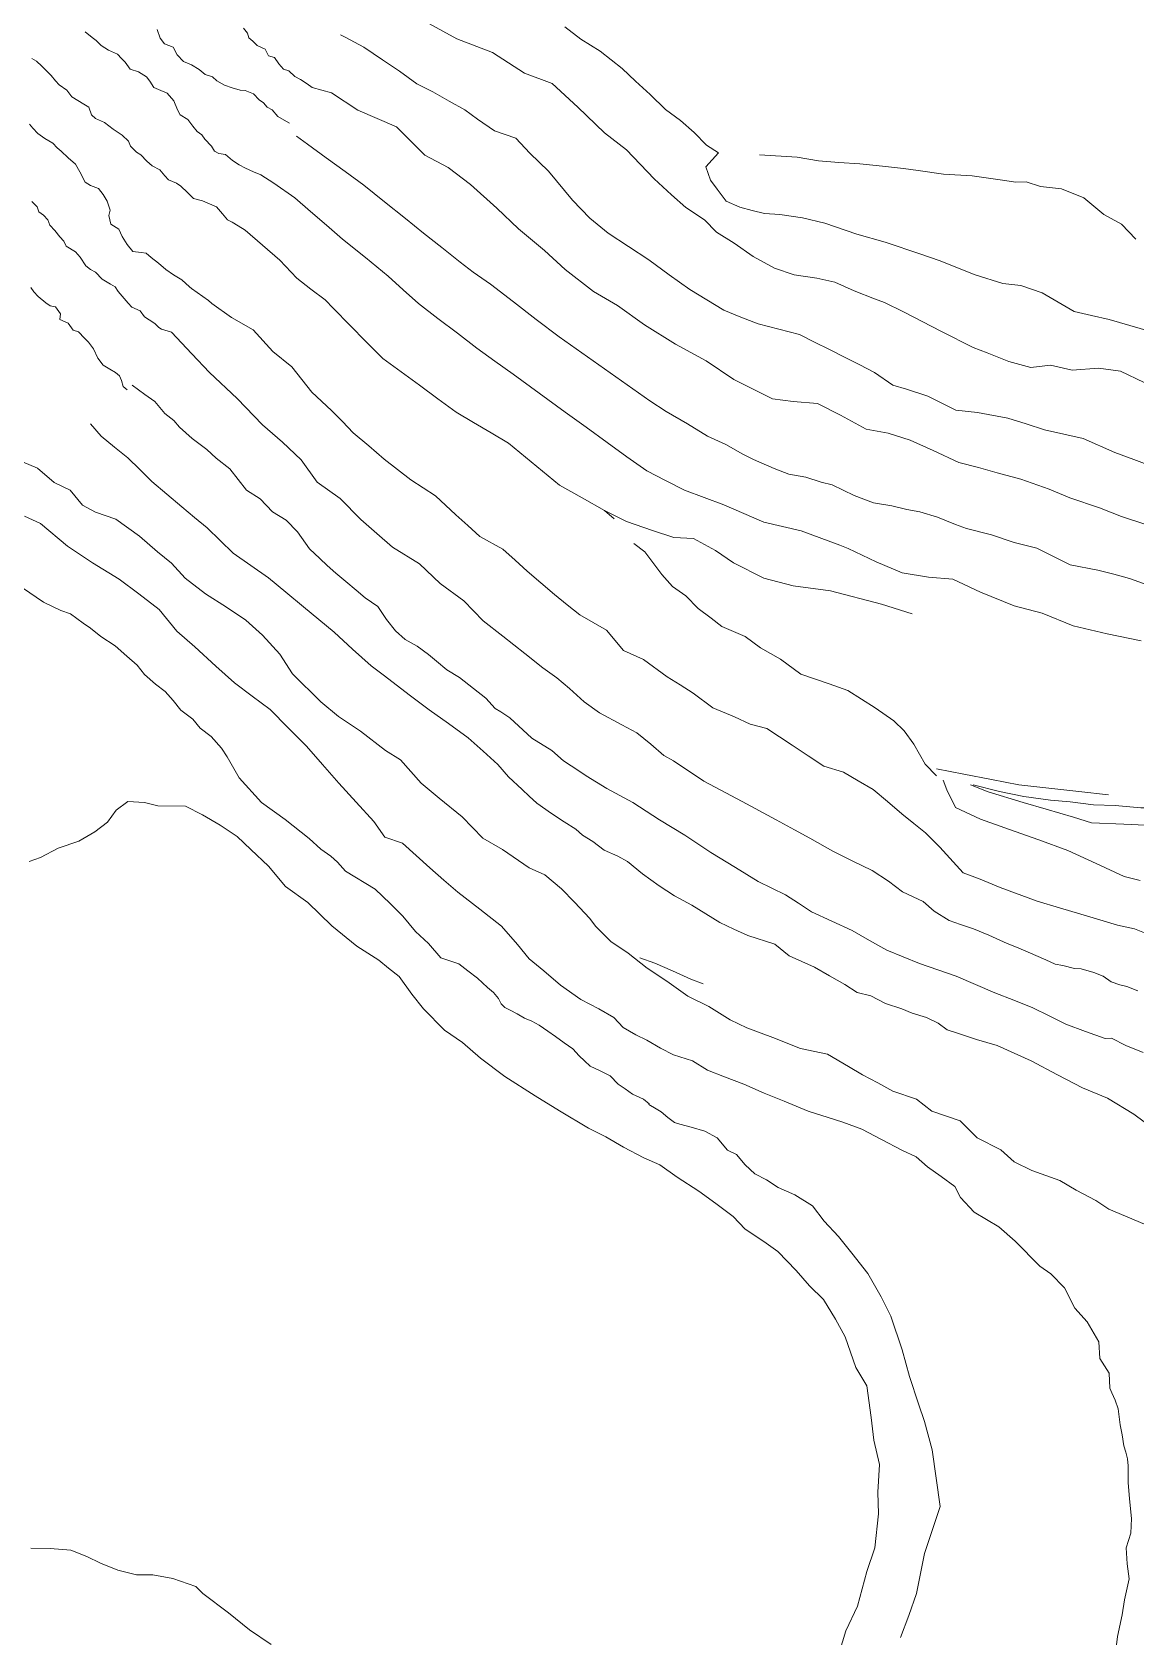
# Model space of a CAD drawing. Extents: x 683321 to 688873, y 7661944 to 7668387.
# Drawn here: x 687029.7 to 687248.8, y 7666798.2 to 7667117 of the extents above; entities that cross this region are included whole.
import ezdxf

# ---------------------------------------------------------------- set-up
doc = ezdxf.new("R2010")
doc.units = 0
doc.header["$MEASUREMENT"] = 0
doc.layers.add('01 CRESTA_Line', color=3, linetype='Continuous', lineweight=20)

msp = doc.modelspace()

# ---------------------------------------------------------------- linework, layer by layer
at = {"layer": '01 CRESTA_Line'}
for points in [[(687249.84, 7666996.02, 4080.47), (687243.1, 7666997.42, 4080.43), (687236.35, 7666999, 4080.32), (687230.21, 7667001.51, 4080.29), (687224.62, 7667002.98, 4080.39), (687217.93, 7667005.7, 4080.41), (687212.45, 7667008.28, 4080.37), (687207.61, 7667008.69, 4080.32), (687202.4, 7667009.58, 4080.19), (687197.24, 7667011.76, 4080.12), (687191.7, 7667014.41, 4080.18), (687190.05, 7667015.03, 4080.18), (687182.32, 7667017.88, 4080.6), (687174.94, 7667019.59, 4079.93), (687167, 7667023.08, 4080.47), (687163.08, 7667024.52, 4080.66), (687159.17, 7667025.96, 4080.83), (687155.43, 7667027.87, 4080.86), (687151.69, 7667029.78, 4080.79), (687147.76, 7667032.62, 4080.56), (687143.84, 7667035.47, 4080.59), (687139.67, 7667038.46, 4080.71), (687135.49, 7667041.45, 4080.84), (687132.04, 7667043.98, 4080.9), (687128.59, 7667046.51, 4080.93), (687125.15, 7667049.04, 4080.93), (687121.55, 7667051.6, 4080.89), (687117.96, 7667054.16, 4080.87), (687114.1, 7667057.13, 4080.91), (687110.23, 7667060.09, 4080.81), (687106.37, 7667063.06, 4080.58), (687103.36, 7667065.78, 4080.48), (687100.35, 7667068.5, 4080.39), (687095.83, 7667072.18, 4080.32), (687091.31, 7667075.85, 4080.35), (687088.14, 7667078.59, 4080.36), (687084.97, 7667081.32, 4080.34), (687081.8, 7667084.06, 4080.38), (687077.67, 7667086.92, 4080.41), (687075.06, 7667088.58, 4080), (687073.61, 7667089.18, 4080), (687072.03, 7667089.96, 4080), (687070.77, 7667090.58, 4080), (687069.48, 7667091.46, 4080), (687068.04, 7667092.66, 4080), (687066.74, 7667092.84, 4080), (687065.86, 7667093.31, 4080), (687065.3, 7667094.3, 4080), (687063.99, 7667095.66, 4080), (687063.37, 7667096.57, 4080), (687062.45, 7667097.24, 4080), (687061.56, 7667098.25, 4080), (687060.56, 7667099.62, 4080), (687059.05, 7667100.54, 4080), (687058.55, 7667101.53, 4080), (687057.79, 7667103.32, 4080), (687056.48, 7667104.82, 4080), (687054.75, 7667105.53, 4080), (687053.81, 7667105.97, 4080), (687053.05, 7667107.2, 4080), (687052.41, 7667108.1, 4080), (687050.82, 7667109.06, 4080), (687049.15, 7667109.57, 4080), (687048.17, 7667110.97, 4080), (687047.43, 7667111.72, 4080), (687046.61, 7667112.58, 4080), (687044.86, 7667113.38, 4080), (687043.38, 7667114.33, 4080), (687042.42, 7667115.26, 4080), (687041.61, 7667115.9, 4080), (687040.19, 7667117.02, 4080)], [(687054.5, 7667117.45, 4090), (687055.08, 7667115.75, 4090), (687055.96, 7667114.66, 4090), (687057.69, 7667113.96, 4090), (687058.49, 7667112.43, 4090), (687059.71, 7667111.12, 4090), (687061.32, 7667110.43, 4090), (687062.81, 7667109.51, 4090), (687064.02, 7667108.57, 4090), (687065.48, 7667108.08, 4090), (687066.35, 7667107.3, 4090), (687067.87, 7667106.45, 4090), (687069.36, 7667105.86, 4090), (687070.96, 7667105.44, 4090), (687071.97, 7667105.37, 4090), (687073.61, 7667104.72, 4090), (687074.74, 7667103.49, 4090), (687075.6, 7667102.9, 4090), (687076.32, 7667102.03, 4090), (687077.3, 7667101.55, 4090), (687078.45, 7667100.18, 4090), (687080.15, 7667099.19, 4090), (687080.74, 7667098.88, 4090)], [(687071.64, 7667117.75, 4100), (687072.41, 7667116.76, 4100), (687072.73, 7667115.79, 4100), (687073.5, 7667115.15, 4100), (687074.38, 7667114.33, 4100), (687075.95, 7667113.6, 4100), (687076.58, 7667112.26, 4100), (687077.82, 7667111.92, 4100), (687078.68, 7667110.64, 4100), (687079.61, 7667109.6, 4100), (687080.61, 7667109.28, 4100), (687081.8, 7667108.13, 4100), (687082.95, 7667107.52, 4100), (687084.31, 7667106.69, 4100), (687085.24, 7667105.94, 4100), (687089.13, 7667104.91, 4100.69), (687094.37, 7667101.46, 4100.75), (687102.04, 7667098.14, 4100.52), (687107.63, 7667092.52, 4100.7), (687112.27, 7667090.05, 4100.49), (687116.72, 7667086.67, 4100.42), (687121.9, 7667081.97, 4100.33), (687126.23, 7667077.88, 4100.31), (687131.37, 7667073.56, 4100.35), (687135.47, 7667069.83, 4100.31), (687141.12, 7667065.41, 4100.25), (687145.86, 7667062.64, 4100.25), (687151.25, 7667058.78, 4100.17), (687157.37, 7667054.99, 4100.09), (687163.49, 7667051.64, 4100.05), (687168.95, 7667047.93, 4100.03), (687172.69, 7667046.09, 4099.99), (687176.67, 7667044.14, 4099.95), (687180.76, 7667043.57, 4099.96), (687185.6, 7667043.19, 4099.97), (687190.15, 7667040.89, 4100.21), (687195.22, 7667038.08, 4100.5), (687199.59, 7667037.27, 4100.49), (687203.98, 7667035.88, 4100.47), (687208.58, 7667033.86, 4100.44), (687213.66, 7667031.49, 4100.41), (687217.52, 7667030.45, 4100.47), (687221.25, 7667029.43, 4100.53), (687225.96, 7667028.15, 4100.6), (687231.57, 7667026.2, 4100.55), (687235.65, 7667024.47, 4100.52), (687241.55, 7667022.48, 4100.56), (687245.95, 7667020.71, 4100.6), (687250.96, 7667019.1, 4100.51)], [(687090.92, 7667116.42, 4110.06), (687091.81, 7667115.96, 4110.05), (687095.5, 7667113.99, 4110.04), (687099.26, 7667111.43, 4109.94), (687102.64, 7667109.19, 4109.94), (687106.03, 7667106.7, 4109.92), (687109.21, 7667105.09, 4109.92), (687112.49, 7667103.21, 4109.94), (687115.55, 7667101.55, 4109.96), (687118.11, 7667099.67, 4109.99), (687121.48, 7667097.35, 4110.02), (687125.72, 7667095.88, 4110.04), (687128.46, 7667092.93, 4110.07), (687132.2, 7667089.34, 4110.14), (687136.98, 7667083.56, 4110.2), (687140.42, 7667079.97, 4110.2), (687144, 7667076.99, 4110.21), (687148.05, 7667074.35, 4110.23), (687152.1, 7667071.72, 4110.27), (687156.16, 7667068.76, 4110.34), (687160.23, 7667065.8, 4110.38), (687163.61, 7667063.77, 4110.41), (687166.99, 7667061.75, 4110.44), (687170.4, 7667060.36, 4110.41), (687173.8, 7667058.98, 4110.39), (687177.92, 7667057.95, 4110.37), (687182.04, 7667056.92, 4110.34), (687185.02, 7667055.4, 4110.35), (687188, 7667053.88, 4110.38), (687190.98, 7667052.37, 4110.36), (687193.96, 7667050.85, 4110.37), (687196.93, 7667049.33, 4110.37), (687200.55, 7667046.84, 4110.34), (687203.28, 7667046.03, 4110.26), (687207.48, 7667044.65, 4110.18), (687213.06, 7667041.83, 4110.12), (687217.35, 7667041.41, 4110.05), (687223.38, 7667040.27, 4110.41), (687227.03, 7667039.12, 4110.43), (687230.68, 7667037.98, 4110.39), (687234.52, 7667037.1, 4110.41), (687238.36, 7667036.22, 4110.36), (687244.61, 7667033.46, 4110.25), (687248.36, 7667032.06, 4110.34), (687252.11, 7667030.65, 4110.29)], [(687108.44, 7667118.65, 4120.18), (687113.97, 7667115.62, 4120.26), (687121.07, 7667112.92, 4120.35), (687127.45, 7667108.83, 4120.43), (687132.91, 7667106.78, 4120.44), (687138.03, 7667102.08, 4120.48), (687143.3, 7667096.95, 4120.48), (687147.68, 7667093.55, 4120.44), (687153.16, 7667087.81, 4120.39), (687156.62, 7667084.66, 4120.38), (687159.48, 7667082.09, 4120.43), (687163.14, 7667079.69, 4120.83), (687165.57, 7667077.24, 4120.49), (687169.06, 7667075.01, 4120.52), (687172.79, 7667072.36, 4120.45), (687177.08, 7667070.07, 4120.4), (687180.94, 7667068.72, 4120.27), (687185.43, 7667068.07, 4120.21), (687189, 7667067.27, 4120.25), (687192.9, 7667065.57, 4120.25), (687196.92, 7667063.95, 4120.3), (687198.88, 7667063.26, 4120.32), (687202.66, 7667061.38, 4120.38), (687210.23, 7667057.47, 4120.5), (687216.51, 7667054.32, 4120.71), (687219.29, 7667053.28, 4120.83), (687223.57, 7667051.51, 4120.95), (687227.93, 7667050.35, 4120.8), (687231.84, 7667050.83, 4120.52), (687236.12, 7667049.79, 4120.53), (687241.34, 7667050.22, 4120.72), (687245.77, 7667049.62, 4120.87), (687250.46, 7667047.35, 4120.46)], [(687206.07, 7667072.83, 4130.53), (687199.03, 7667075.22, 4130.46), (687193.4, 7667076.8, 4130.45), (687187.02, 7667079.02, 4130.42), (687182.58, 7667080.07, 4130.42), (687178.14, 7667080.75, 4130.42), (687175.04, 7667080.95, 4130.35), (687172.59, 7667081.51, 4130.34), (687170.16, 7667082.18, 4130.38), (687167.46, 7667083.35, 4130.33), (687165.67, 7667085.77, 4130.18), (687164.32, 7667087.52, 4130.2), (687163.42, 7667090.2, 4130.32), (687165.95, 7667092.95, 4136.21), (687163.53, 7667094.53, 4134.15), (687161.12, 7667097, 4133.44), (687158.4, 7667099.39, 4133.31), (687155.4, 7667101.58, 4132.81), (687152.38, 7667104.58, 4132.19), (687149.46, 7667107.19, 4132.03), (687146.79, 7667109.75, 4131.83), (687144.6, 7667111.44, 4131.69), (687142.42, 7667113.14, 4131.55), (687138.63, 7667115.58, 4131.34), (687135.43, 7667118.01, 4131.11)], [(687145.23, 7667020.25, 4070.17), (687143.33, 7667021.96, 4070.17), (687138.87, 7667024.48, 4070.14), (687134.4, 7667026.99, 4070.17), (687131.01, 7667029.76, 4070.19), (687127.63, 7667032.53, 4070.23), (687124.24, 7667035.3, 4070.21), (687120.78, 7667037.36, 4070.14), (687117.32, 7667039.41, 4070.1), (687113.86, 7667041.47, 4070.09), (687110.21, 7667044.14, 4070.04), (687106.56, 7667046.81, 4070.07), (687102.91, 7667049.47, 4070.08), (687099.27, 7667052.14, 4070.09), (687096.02, 7667055.45, 4070.13), (687092.77, 7667058.77, 4070.09), (687089.52, 7667062.08, 4070.12), (687087.87, 7667063.76, 4070.16), (687085.03, 7667065.92, 4070.23), (687082.2, 7667068.09, 4070.27), (687078.87, 7667071.64, 4070.34), (687075.43, 7667074.61, 4070.42), (687071.98, 7667077.59, 4070.58), (687070.6, 7667078.47, 4070.64), (687069.37, 7667079.21, 4070), (687068.48, 7667079.68, 4070), (687067.47, 7667080.83, 4070), (687066.25, 7667082.28, 4070), (687064.46, 7667083.04, 4070), (687063.51, 7667083.44, 4070), (687061.72, 7667083.94, 4070), (687060.53, 7667085.09, 4070), (687059.21, 7667086.34, 4070), (687058.33, 7667086.92, 4070), (687056.74, 7667087.62, 4070), (687056.03, 7667088.4, 4070), (687055.03, 7667089.6, 4070), (687053.54, 7667090.37, 4070), (687052.46, 7667091.35, 4070), (687051.23, 7667092.57, 4070), (687050.38, 7667093.11, 4070), (687049.22, 7667094.29, 4070), (687048.82, 7667095.3, 4070), (687047.56, 7667096.48, 4070), (687045.76, 7667097.66, 4070), (687044.02, 7667098.98, 4070), (687042.29, 7667099.81, 4070), (687041.49, 7667100.54, 4070), (687040.95, 7667102.04, 4070), (687039.92, 7667102.62, 4070), (687037.53, 7667104.11, 4070), (687036.55, 7667105.41, 4070), (687035.04, 7667106.49, 4070), (687034.34, 7667107.26, 4070), (687033.43, 7667108.32, 4070), (687032.46, 7667109.33, 4070), (687031.6, 7667110.21, 4070), (687030.52, 7667111.21, 4070), (687029.65, 7667111.71, 4070)], [(687252.48, 7666937.22, 4059.89), (687248.53, 7666938.84, 4059.91), (687245.14, 7666939.59, 4059.92), (687239.68, 7666941.21, 4059.95), (687233.65, 7666942.98, 4060), (687229.22, 7666944.36, 4060.04), (687221.83, 7666947.05, 4060.08), (687217.87, 7666948.71, 4060.06), (687214.53, 7666949.98, 4060.07), (687209.86, 7666955.03, 4062.55), (687207.06, 7666957.88, 4061.49), (687204.7, 7666959.78, 4061.22), (687202.34, 7666961.67, 4060.95), (687199.49, 7666964.1, 4060.62), (687196.64, 7666966.52, 4060.46), (687193.68, 7666968.25, 4060.28), (687190.72, 7666969.98, 4060.15), (687186.86, 7666971.15, 4060.05), (687183.72, 7666973.22, 4060.05), (687180.58, 7666975.29, 4060.09), (687178.05, 7666976.95, 4060.16), (687175.51, 7666978.62, 4060.21), (687172.22, 7666979.5, 4060.28), (687169.13, 7666980.96, 4060.35), (687164.82, 7666982.75, 4060.2), (687160.89, 7666985.65, 4060.45), (687158.33, 7666987.28, 4060.41), (687155.77, 7666988.91, 4060.38), (687151.04, 7666992.36, 4060.3), (687147.06, 7666994.11, 4060.4), (687143.7, 7666998.16, 4060.41), (687141.06, 7666999.67, 4060.41), (687138.43, 7667001.18, 4060.32), (687135.92, 7667003.21, 4060.2), (687133.41, 7667005.25, 4060.09), (687130.69, 7667007.57, 4060.05), (687127.97, 7667009.88, 4060.07), (687125.55, 7667012.08, 4060.1), (687123.12, 7667014.28, 4060.12), (687118.57, 7667016.8, 4060.18), (687116.17, 7667018.92, 4060.19), (687113.77, 7667021.04, 4060.2), (687109.73, 7667024.87, 4060.07), (687104.88, 7667028.03, 4059.98), (687102.22, 7667030.09, 4059.99), (687099.56, 7667032.15, 4060.05), (687096.5, 7667034.75, 4060.15), (687093.44, 7667037.36, 4060.23), (687091.28, 7667039.58, 4060.28), (687089.13, 7667041.79, 4060.29), (687085.19, 7667045.43, 4060.34), (687083.2, 7667047.96, 4060.33), (687081.22, 7667050.5, 4060.33), (687077.45, 7667053.49, 4060.3), (687073.55, 7667057.84, 4060.25), (687069.27, 7667060.27, 4060.18), (687065.37, 7667063.05, 4060.08), (687064.69, 7667063.65, 4060.07), (687061.29, 7667066.01, 4060), (687060.89, 7667066.34, 4060), (687059.43, 7667067.77, 4060), (687057.74, 7667068.75, 4060), (687056.2, 7667069.83, 4060), (687054.74, 7667071.07, 4060), (687053.29, 7667072.17, 4060), (687052.33, 7667073.03, 4060), (687051.3, 7667073.2, 4060), (687049.69, 7667073.4, 4060), (687048.54, 7667074.77, 4060), (687047.54, 7667076.36, 4060), (687046.86, 7667077.79, 4060), (687045.29, 7667078.79, 4060), (687044.92, 7667080.5, 4060), (687045.19, 7667081.6, 4060), (687044.56, 7667083.36, 4060), (687043.81, 7667084.71, 4060), (687042.85, 7667085.9, 4060), (687041.29, 7667086.5, 4060), (687040.18, 7667087.15, 4060), (687039.15, 7667089.22, 4060), (687038.28, 7667090.76, 4060), (687036.81, 7667092, 4060), (687035.43, 7667093.31, 4060), (687034.62, 7667093.95, 4060), (687033.79, 7667094.9, 4060), (687032.17, 7667095.83, 4060), (687030.81, 7667096.81, 4060), (687029.81, 7667097.89, 4060), (687029.14, 7667098.68, 4060)], [(687082.18, 7667096.28, 4090.41), (687084.32, 7667094.73, 4090.35), (687088.06, 7667092.01, 4090.44), (687091.79, 7667089.29, 4090.42), (687095.53, 7667086.57, 4090.43), (687099.65, 7667083.26, 4090.09), (687103.77, 7667079.94, 4090.4), (687107.39, 7667077.05, 4090.39), (687111.02, 7667074.16, 4090.36), (687114.65, 7667071.27, 4090.29), (687117.25, 7667069.29, 4090.27), (687120.69, 7667066.86, 4090.22), (687125.23, 7667063.38, 4090.24), (687129.77, 7667059.89, 4090.33), (687134.31, 7667056.41, 4090.31), (687138.82, 7667053.23, 4090.37), (687143.32, 7667050.06, 4090.4), (687147.83, 7667046.88, 4090.43), (687152.33, 7667043.71, 4090.47), (687155.56, 7667041.59, 4090.46), (687159.81, 7667039.17, 4090.44), (687163.72, 7667036.73, 4090.48), (687167.4, 7667035.05, 4090.52), (687170.74, 7667033.09, 4090.49), (687172.87, 7667032.07, 4090.5), (687176.96, 7667030.29, 4090.51), (687179.89, 7667029.17, 4090.53), (687183.25, 7667028.56, 4090.56), (687186.32, 7667027.53, 4090.52), (687188.48, 7667027.05, 4090.46), (687192.87, 7667024.93, 4089.81), (687196.71, 7667023.48, 4089.32), (687200.33, 7667022.87, 4089.61), (687203.32, 7667022.16, 4089.56), (687205.92, 7667021.68, 4089.76), (687209.41, 7667020.64, 4090.26), (687212.98, 7667019.17, 4090.15), (687215.14, 7667018.36, 4089.72), (687220.15, 7667017.11, 4090.48), (687224.62, 7667015.58, 4090.68), (687229.13, 7667014.42, 4090.77), (687232.44, 7667012.8, 4090.77), (687235.76, 7667011.17, 4090.76), (687241.23, 7667010.1, 4090.76), (687244.39, 7667009.27, 4090.71), (687247.54, 7667008.44, 4090.74), (687251.26, 7667007.12, 4090.75)], [(687174.07, 7667092.57, 4137.4), (687181.53, 7667092.11, 4138.2), (687185.8, 7667091.39, 4138.34), (687189.81, 7667091.08, 4138.44), (687193.98, 7667090.77, 4138.56), (687198.5, 7667090.3, 4138.99), (687202.63, 7667089.89, 4139.37), (687205.57, 7667089.45, 4139.69), (687210.61, 7667088.76, 4140.21), (687216.27, 7667088.42, 4140.75), (687221.88, 7667087.61, 4141.3), (687224.98, 7667087.18, 4141.61), (687226.99, 7667087.22, 4141.8), (687229.84, 7667086.31, 4142.09), (687234.05, 7667085.81, 4142.51), (687238.48, 7667084.05, 4142.97), (687242.41, 7667080.71, 4143.47), (687245.92, 7667078.84, 4143.34), (687248.79, 7667075.86, 4141.47)], [(687249.16, 7666926.51, 4050.18), (687247, 7666927.35, 4050.19), (687245.62, 7666927.68, 4050.2), (687243.91, 7666928.33, 4050.2), (687242.33, 7666929.43, 4050.2), (687240.43, 7666930.14, 4050.21), (687237.96, 7666930.89, 4050.21), (687236.61, 7666930.97, 4050.26), (687234.3, 7666931.54, 4050.3), (687232.75, 7666931.85, 4050.29), (687230.91, 7666932.7, 4050.3), (687227.44, 7666934.2, 4050.26), (687225.08, 7666935.21, 4050.22), (687223.21, 7666935.92, 4050.19), (687219.63, 7666937.6, 4050.17), (687216.53, 7666938.86, 4050.19), (687213.95, 7666939.7, 4050.2), (687211.72, 7666940.46, 4050.22), (687208.76, 7666942.36, 4050.37), (687206.57, 7666944.25, 4050.37), (687202.49, 7666946.21, 4050.39), (687199.67, 7666948.32, 4050.4), (687196.42, 7666950.42, 4050.41), (687192.48, 7666952.32, 4050.42), (687188.61, 7666954.28, 4050.16), (687184.05, 7666956.82, 4050.13), (687181.05, 7666958.53, 4050.17), (687177.41, 7666960.52, 4050.23), (687170.62, 7666964.12, 4050.33), (687163, 7666968.15, 4050.46), (687157, 7666972.23, 4050.39), (687155.06, 7666973.26, 4050.38), (687152.48, 7666975.53, 4050.35), (687149.69, 7666977.76, 4050.34), (687146.76, 7666979.37, 4050.35), (687142.32, 7666981.71, 4050.35), (687139.25, 7666983.94, 4050.36), (687136.33, 7666986.6, 4050.36), (687133.86, 7666988.68, 4050.35), (687131.08, 7666990.66, 4050.32), (687127.48, 7666993.5, 4050.29), (687123.11, 7666996.98, 4050.27), (687119.24, 7667000.04, 4050.29), (687115.4, 7667004.02, 4050.35), (687110.65, 7667007.42, 4050.36), (687106.61, 7667011.31, 4050.28), (687101.24, 7667014.63, 4049.8), (687098.08, 7667017.38, 4049.46), (687094.92, 7667020.13, 4049.61), (687090.86, 7667024.31, 4050.35), (687086.24, 7667027.53, 4049.44), (687083.09, 7667031.99, 4050.4), (687079.41, 7667035.53, 4050.37), (687075.4, 7667038.94, 4050.34), (687070.37, 7667044.21, 4050.08), (687064.88, 7667049.35, 4050.01), (687061.41, 7667053.04, 4050.11), (687057.35, 7667057.37, 4050.25), (687055.39, 7667057.92, 4050), (687054.81, 7667058.3, 4050), (687054.05, 7667059.05, 4050), (687052.91, 7667059.79, 4050), (687052, 7667060.37, 4050), (687051.12, 7667061.6, 4050), (687049.48, 7667062.32, 4050), (687048.75, 7667063.14, 4050), (687047.96, 7667064.06, 4050), (687046.75, 7667065.46, 4050), (687046.17, 7667066.36, 4050), (687045.22, 7667066.9, 4050), (687043.61, 7667067.9, 4050), (687042.24, 7667069.26, 4050), (687041.26, 7667069.82, 4050), (687040.33, 7667070.56, 4050), (687039.24, 7667072.23, 4050), (687038.3, 7667073.3, 4050), (687036.45, 7667074.47, 4050), (687036, 7667075.45, 4050), (687035.19, 7667076.29, 4050), (687034.16, 7667077.56, 4050), (687033.21, 7667078.64, 4050), (687032.82, 7667079.66, 4050), (687031.93, 7667080.6, 4050), (687031.02, 7667081.23, 4050), (687030.71, 7667082.26, 4050), (687029.6, 7667083.32, 4050)], [(687206.07, 7667072.83, 4130.53), (687209.76, 7667071.58, 4130.47), (687216.91, 7667068.77, 4130.37), (687222.37, 7667067.04, 4130.2), (687225.95, 7667066.64, 4130.2), (687230.2, 7667065.19, 4130.18), (687233.35, 7667063.32, 4130.16), (687236.51, 7667061.46, 4130.03), (687239.99, 7667060.65, 4130.03), (687243.47, 7667059.84, 4131.3), (687247.57, 7667058.68, 4131.42), (687251.67, 7667057.51, 4130.51)], [(687029.39, 7667066.23, 4040), (687030.02, 7667065.38, 4040), (687030.87, 7667064.43, 4040), (687032.43, 7667063.2, 4040), (687033.28, 7667062.59, 4040), (687034.32, 7667062.41, 4040), (687035.28, 7667061.02, 4040), (687035.15, 7667059.85, 4040), (687036.82, 7667059.15, 4040), (687037.85, 7667057.77, 4040), (687038.9, 7667057.4, 4040), (687040.08, 7667056.18, 4040), (687040.9, 7667055.36, 4040), (687041.83, 7667054.03, 4040), (687042.72, 7667052.18, 4040), (687043.78, 7667050.79, 4040), (687045.09, 7667049.99, 4040), (687046.25, 7667049.36, 4040), (687047.04, 7667048.67, 4040), (687047.41, 7667047.74, 4040), (687047.72, 7667046.56, 4040), (687048.54, 7667045.91, 4040)], [(687049.53, 7667046.83, 4040.17), (687052.03, 7667044.99, 4040.11), (687054.04, 7667043.56, 4040.07), (687056, 7667041.22, 4040.01), (687057.83, 7667039.83, 4039.99), (687058.94, 7667038.46, 4039.98), (687061.42, 7667036.24, 4039.97), (687064.36, 7667034.02, 4040.02), (687066.21, 7667032.33, 4040.02), (687068.94, 7667030.23, 4040.05), (687072.26, 7667025.99, 4040.06), (687074.98, 7667024.23, 4040.07), (687077.43, 7667021.64, 4040.06), (687080.09, 7667020.01, 4040.03), (687082.37, 7667017.71, 4040.08), (687084.77, 7667014.34, 4040.18), (687086.79, 7667012.43, 4040.18), (687088.24, 7667011.04, 4040.2), (687089.99, 7667009.46, 4040.24), (687091.95, 7667007.85, 4040.27), (687094.02, 7667006.08, 4040.3), (687095.82, 7667004.56, 4040.31), (687098.28, 7667002.86, 4040.33), (687100.05, 7667000.3, 4040.32), (687101.83, 7666998.06, 4040.31), (687103.72, 7666996.31, 4040.3), (687106.13, 7666994.97, 4040.29), (687108.34, 7666993.31, 4040.26), (687109.96, 7666992.01, 4040.21), (687111.98, 7666990.27, 4040.17), (687114.53, 7666988.74, 4040.14), (687117.31, 7666986.6, 4040.13), (687119.75, 7666984.67, 4040.13), (687121.57, 7666982.59, 4040.12), (687122.72, 7666981.96, 4040.11), (687124.52, 7666980.74, 4040.1), (687128.87, 7666976.7, 4040.15), (687132.86, 7666974.27, 4040.17), (687135.19, 7666972.21, 4040.17), (687136.67, 7666971.22, 4040.17), (687138.42, 7666970.11, 4040.15), (687139.65, 7666969.22, 4040.14), (687143.78, 7666966.7, 4040.11), (687148.93, 7666963.91, 4040.07), (687151.56, 7666962.22, 4040.08), (687154.19, 7666960.52, 4040.11), (687159.23, 7666957.47, 4040.19), (687161.83, 7666955.75, 4040.22), (687164.43, 7666954.03, 4040.22), (687169.33, 7666951.02, 4040.18), (687173.8, 7666948.24, 4040.2), (687176.52, 7666946.93, 4040.19), (687179.24, 7666945.62, 4040.2), (687181.81, 7666943.91, 4040.23), (687184.39, 7666942.2, 4040.23), (687188.42, 7666940.35, 4040.24), (687192.46, 7666938.5, 4040.24), (687195.91, 7666936.54, 4040.22), (687199.37, 7666934.58, 4040.14), (687202.59, 7666933.26, 4040.11), (687205.82, 7666931.94, 4040.11), (687209.47, 7666930.68, 4040.15), (687213.12, 7666929.41, 4040.21), (687216.94, 7666927.77, 4040.26), (687220.77, 7666926.14, 4040.27), (687224.55, 7666924.64, 4040.24), (687228.33, 7666923.15, 4040.21), (687231.6, 7666921.53, 4040.17), (687234.88, 7666919.9, 4040.19), (687238.79, 7666918.47, 4040.16), (687242.7, 7666917.04, 4040.06), (687243.98, 7666917.1, 4040.05), (687246.77, 7666915.69, 4040.02), (687250.22, 7666914.27, 4040.02)], [(687041.25, 7667039.12, 4030.27), (687043.39, 7667036.68, 4030.22), (687046.03, 7667034.53, 4030.19), (687048.66, 7667032.38, 4030.22), (687051.06, 7667030.05, 4030.23), (687053.46, 7667027.71, 4030.23), (687056.41, 7667025.2, 4030.21), (687059.37, 7667022.68, 4030.14), (687061.89, 7667020.57, 4030.08), (687064.42, 7667018.47, 4030.04), (687067.02, 7667015.98, 4030.01), (687069.62, 7667013.48, 4030.01), (687073.12, 7667011.02, 4030), (687076.61, 7667008.56, 4030.04), (687080.06, 7667005.68, 4030.15), (687083.52, 7667002.8, 4030.27), (687086.57, 7667000.27, 4030.26), (687089.62, 7666997.74, 4030.19), (687093.31, 7666994.41, 4030.19), (687096.99, 7666991.08, 4030.26), (687099.65, 7666989.07, 4030.31), (687104.51, 7666985.34, 4030.13), (687108.48, 7666982.37, 4029.99), (687112.36, 7666979.59, 4030.3), (687116.24, 7666976.8, 4030.23), (687119.19, 7666974.15, 4029.83), (687122.14, 7666971.49, 4030.02), (687124.26, 7666969, 4030.04), (687126.98, 7666966.49, 4030.04), (687128.33, 7666965.19, 4030.05), (687129.9, 7666963.83, 4030.07), (687132.78, 7666961.73, 4030.09), (687135.29, 7666960.06, 4030.12), (687137.59, 7666958.65, 4030.13), (687138.96, 7666957.45, 4030.14), (687140.99, 7666956.19, 4030.16), (687143.27, 7666954.45, 4030.17), (687145.96, 7666953.26, 4030.2), (687147.85, 7666952.19, 4030.21), (687150.82, 7666949.73, 4030.24), (687154.15, 7666947.41, 4030.26), (687157.22, 7666945.41, 4030.28), (687160.66, 7666943.56, 4030.27), (687163.44, 7666941.82, 4030.26), (687166.22, 7666940.08, 4030.25), (687169.01, 7666938.79, 4030.24), (687171.79, 7666937.49, 4030.26), (687177.09, 7666935.82, 4030.28), (687179.94, 7666933.45, 4030.26), (687185, 7666931.22, 4030.27), (687187.99, 7666929.49, 4030.38), (687190.99, 7666927.75, 4030.36), (687193.48, 7666926.21, 4030.3), (687196.16, 7666925.56, 4030.27), (687199.09, 7666924.03, 4030.26), (687202.33, 7666922.97, 4030.26), (687204.36, 7666922.07, 4030.26), (687207.2, 7666921.2, 4030.3), (687209.53, 7666920.08, 4030.31), (687211.34, 7666918.78, 4030.3), (687213.16, 7666918.16, 4030.3), (687217.14, 7666916.84, 4030.34), (687221.26, 7666915.63, 4030.3), (687228.01, 7666912.59, 4030.33), (687233.24, 7666909.85, 4030.26), (687238.2, 7666907.22, 4030.2), (687243.15, 7666905.19, 4030.19), (687248.37, 7666902.04, 4030.2), (687254.26, 7666897.66, 4030.15)], [(687026.53, 7667032.12, 4020.42), (687030.75, 7667030.36, 4020.36), (687034.07, 7667027.51, 4020.23), (687037.2, 7667025.96, 4020.15), (687039.69, 7667022.98, 4020.17), (687042.24, 7667021.59, 4020.18), (687046.3, 7667020.2, 4020.21), (687051, 7667016.82, 4020.27), (687054.57, 7667013.75, 4020.29), (687057.37, 7667011.48, 4020.27), (687060.05, 7667008.5, 4020.28), (687064.11, 7667005.41, 4020.29), (687068.27, 7667002.73, 4020.27), (687072.12, 7667000.14, 4020.24), (687075.39, 7666997.2, 4020.17), (687078.86, 7666993.42, 4020.11), (687081.35, 7666989.51, 4020.08), (687087.02, 7666983.92, 4020.06), (687090.5, 7666981.01, 4020.06), (687094.86, 7666978.13, 4019.95), (687099.86, 7666974.29, 4019.92), (687102.83, 7666972.43, 4019.95), (687106.92, 7666967.79, 4019.97), (687110.49, 7666964.78, 4019.99), (687115.06, 7666961.06, 4020.04), (687119.14, 7666956.82, 4020.08), (687123.05, 7666954.57, 4020.07), (687128.36, 7666950.94, 4020.12), (687131.49, 7666949.57, 4020.15), (687134.76, 7666946.81, 4020.18), (687137.37, 7666944.12, 4020.19), (687140.36, 7666940.9, 4020.22), (687141.49, 7666939.37, 4020.24), (687144.53, 7666936.35, 4020.24), (687148.01, 7666933.97, 4019.92), (687151.79, 7666931.04, 4017.55), (687155.7, 7666928.44, 4017.58), (687159.82, 7666925.48, 4018.89), (687164.02, 7666923.38, 4020.16), (687168.23, 7666920.77, 4020.13), (687171.59, 7666919.16, 4020.11), (687176.7, 7666917.23, 4020.1), (687182.23, 7666915.09, 4020.09), (687187.58, 7666913.92, 4020.19), (687191.76, 7666911.49, 4020.23), (687194.5, 7666909.85, 4020.24), (687197.54, 7666908.23, 4020.22), (687200.57, 7666906.62, 4020.17), (687205.26, 7666904.99, 4020.07), (687208.27, 7666902.61, 4020.03), (687213.9, 7666900.68, 4020.03), (687217.3, 7666897.3, 4020.05), (687221.96, 7666894.97, 4020.08), (687224.6, 7666892.56, 4020.12), (687228.14, 7666890.84, 4020.16), (687233.69, 7666888.84, 4020.1), (687236.93, 7666886.93, 4020.09), (687240.84, 7666884.87, 4020.08), (687243.45, 7666883.12, 4020.04), (687250.5, 7666880.16, 4020.08)], [(687028.14, 7667020.82, 4010.34), (687031.35, 7667019.32, 4010.35), (687036.7, 7667014.88, 4010.45), (687041.69, 7667011.51, 4010.46), (687046.97, 7667008.31, 4010.53), (687050.87, 7667005.37, 4010.41), (687054.92, 7667002.26, 4010.37), (687058.42, 7666997.99, 4010.3), (687061.96, 7666994.83, 4010.22), (687066.17, 7666991, 4010.12), (687069.86, 7666987.69, 4010.17), (687073.39, 7666985.05, 4010.22), (687076.92, 7666982.42, 4010.14), (687080.52, 7666978.76, 4010.03), (687084.13, 7666975.1, 4009.95), (687087.34, 7666971.45, 4009.99), (687090.56, 7666967.8, 4010.04), (687094.03, 7666963.97, 4010.28), (687097.5, 7666960.15, 4010.35), (687099.67, 7666957.05, 4010.38), (687103.2, 7666955.88, 4010.41), (687105.93, 7666953.4, 4010.44), (687108.65, 7666950.92, 4010.46), (687111.42, 7666948.51, 4010.45), (687114.2, 7666946.09, 4010.44), (687118.53, 7666942.74, 4010.46), (687122.86, 7666939.38, 4010.47), (687126.02, 7666935.73, 4010.38), (687128.32, 7666932.9, 4010.35), (687131.29, 7666930.47, 4010.31), (687134.56, 7666927.67, 4010.29), (687138.63, 7666924.83, 4010.3), (687142.16, 7666922.94, 4010.33), (687145.16, 7666921.21, 4010.31), (687147, 7666919.25, 4010.29), (687149.54, 7666917.8, 4010.28), (687151.71, 7666916.69, 4010.31), (687154.44, 7666915.15, 4010.32), (687156.99, 7666913.78, 4010.33), (687160.76, 7666912.64, 4010.34), (687163.78, 7666910.75, 4010.32), (687167.11, 7666909.47, 4010.29), (687170.96, 7666907.99, 4010.24), (687175, 7666906.19, 4010.19), (687178.94, 7666904.61, 4010.17), (687183.76, 7666902.62, 4010.13), (687187.68, 7666901.39, 4010.1), (687190.64, 7666900.45, 4010.1), (687194.36, 7666899.04, 4010.07), (687198.27, 7666896.99, 4010.09), (687202.34, 7666894.88, 4010.12), (687205.16, 7666893.54, 4010.11), (687207.42, 7666891.57, 4010.09), (687210.11, 7666889.61, 4010.11), (687212.87, 7666887.67, 4010.13), (687213.98, 7666885.48, 4010.12), (687216.72, 7666882.54, 4010.13), (687221.59, 7666879.65, 4010.12), (687224.86, 7666876.79, 4010.11), (687229.74, 7666871.8, 4010.14), (687231.92, 7666870.32, 4010.15), (687234.64, 7666867.52, 4010.19), (687236.69, 7666863.47, 4010.18), (687239.13, 7666860.76, 4010.17), (687241.47, 7666856.77, 4010.14), (687241.64, 7666853.52, 4010.12), (687243.47, 7666850.59, 4010.13), (687243.65, 7666847.58, 4010.15), (687244.04, 7666846.68, 4010.15), (687244.68, 7666845.24, 4010.16), (687245.29, 7666843.49, 4010.13), (687245.64, 7666840.29, 4010.09), (687246.1, 7666838.34, 4010.05), (687246.43, 7666836.15, 4010.01), (687246.81, 7666834.86, 4010.01), (687247.16, 7666833.57, 4010.01), (687247.23, 7666832.16, 4010.01), (687247.29, 7666828.88, 4009.98), (687247.5, 7666825.64, 4009.96), (687247.92, 7666821.71, 4009.91), (687247.82, 7666818.81, 4009.86), (687246.89, 7666815.85, 4009.83), (687247.04, 7666812.73, 4009.72), (687247.49, 7666809.72, 4009.84), (687246.53, 7666805.56, 4009.21), (687246.06, 7666802.57, 4009.84), (687245.12, 7666798.27, 4009.88), (687244.73, 7666795.03, 4009.88)], [(687204.4, 7667001.42, 4071.66), (687198.29, 7667003.35, 4071.37), (687188.19, 7667005.99, 4070.92), (687180.75, 7667007, 4070.5), (687174.96, 7667008.46, 4070.39), (687168.91, 7667011.54, 4070.29), (687165.32, 7667013.99, 4070.3), (687160.94, 7667016.37, 4070.3), (687157.08, 7667016.59, 4070.24), (687152.82, 7667017.93, 4070.17), (687147.66, 7667019.73, 4070.17), (687143.33, 7667021.96, 4070.17)], [(687149.12, 7667015.37, 4066.24), (687151.33, 7667013.72, 4066.38), (687154.66, 7667009.25, 4066.53), (687156.81, 7667006.86, 4066.79), (687159.43, 7667004.98, 4067.09), (687161.93, 7667002.47, 4067.36), (687164.51, 7667000.56, 4067.66), (687166.62, 7666998.91, 4067.92), (687171.22, 7666996.88, 4068.44), (687174.25, 7666994.66, 4068.76), (687178.25, 7666992.38, 4069.18), (687182.27, 7666989.41, 4069.6), (687187.91, 7666987.47, 4070.2), (687191.59, 7666986.2, 4070.56), (687197.04, 7666982.76, 4071.1), (687200.76, 7666980.18, 4071.44), (687202.79, 7666978.15, 4071.61), (687204.73, 7666975.49, 4071.79), (687206.95, 7666971.55, 4073.97), (687209.18, 7666969.23, 4073.42)], [(687202.08, 7666798.1, 4000.4), (687203.71, 7666802.46, 4000.38), (687205.26, 7666806.8, 4000.19), (687206.83, 7666814.75, 4000.27), (687209.93, 7666824.06, 4000.23), (687208.32, 7666835.35, 4000.15), (687206.82, 7666840.97, 4000.21), (687205.61, 7666844.51, 4000.18), (687203.87, 7666849.94, 4000.19), (687202.39, 7666855.19, 4000.22), (687200.12, 7666861.87, 4000.08), (687198.26, 7666865.71, 4000.15), (687195.6, 7666870.34, 4000.24), (687192.38, 7666874.43, 4000.2), (687189.73, 7666877.74, 4000.17), (687186.94, 7666880.76, 4000.19), (687184.58, 7666883.84, 4000.21), (687181.1, 7666885.97, 4000.29), (687177.78, 7666887.46, 4000.4), (687175.47, 7666889, 4000.54), (687173.14, 7666890.19, 4000.89), (687171.2, 7666891.96, 4001.24), (687169.51, 7666893.99, 4001.13), (687167.7, 7666894.85, 4001.2), (687165.66, 7666897.29, 4001.48), (687163.24, 7666898.67, 4001.18), (687160.51, 7666899.47, 4000.95), (687158.24, 7666900.05, 4000.54), (687157.2, 7666900.37, 4000.78), (687155.86, 7666901.35, 4000.7), (687154.57, 7666902.49, 4000.5), (687153.54, 7666903.1, 4000.68), (687152.1, 7666903.95, 4000.61), (687152.15, 7666904.08, 4000.48), (687151.02, 7666904.98, 4000.6), (687148.85, 7666906, 4000.52), (687147.4, 7666907.08, 4000.49), (687145.99, 7666907.95, 4000.49), (687144.44, 7666909.62, 4000.61), (687142.29, 7666910.71, 4000.55), (687140.44, 7666911.58, 4000.52), (687139.34, 7666912.62, 4000.39), (687138.28, 7666913.64, 4000.49), (687137.02, 7666914.99, 4000.37), (687135.33, 7666916.21, 4000.36), (687133.58, 7666917.42, 4000.43), (687132.04, 7666918.48, 4000.57), (687130.36, 7666919.72, 4000.51), (687128.89, 7666920.51, 4000.59), (687127.42, 7666921.11, 4000.43), (687125.96, 7666921.92, 4000.66), (687124.58, 7666922.69, 4000.54), (687123.51, 7666923.21, 4000.4), (687122.81, 7666923.93, 4000.05), (687122.27, 7666924.99, 4000.51), (687121.26, 7666926.19, 4000.65), (687120.08, 7666927.19, 4000.48), (687118.06, 7666929.04, 4000.47), (687116.17, 7666930.51, 4000.5), (687114.36, 7666931.91, 4000.64), (687112.62, 7666932.49, 4000.46), (687110.8, 7666933.07, 4000.28), (687108.34, 7666935.9, 4000), (687105.8, 7666938.32, 4000.28), (687103.28, 7666941.33, 4000.21), (687100.73, 7666943.84, 4000.21), (687097.8, 7666946.71, 3999.97), (687091.87, 7666950.28, 3999.82), (687090.27, 7666952.05, 3999.9), (687088.97, 7666953.25, 3999.96), (687087.02, 7666954.66, 4000.01), (687084.69, 7666956.75, 4000.25), (687079.94, 7666960.55, 4000.3), (687075.22, 7666963.92, 4000.32), (687070.79, 7666968.8, 4000.27), (687068.43, 7666972.97, 4000.24), (687067.27, 7666974.7, 4000.2), (687065.23, 7666977.02, 4000.1), (687063.06, 7666978.68, 4000.11), (687061.55, 7666980.46, 4000.09), (687059.21, 7666982.24, 4000.06), (687057.71, 7666984.16, 4000.03), (687056.09, 7666985.97, 3999.97), (687054.18, 7666987.46, 3999.94), (687051.99, 7666989.36, 3999.87), (687050.5, 7666991.24, 3999.88), (687048.5, 7666993.01, 3999.88), (687046.19, 7666995.08, 3999.84), (687043.32, 7666996.9, 3999.9), (687041.25, 7666998.56, 4000.04), (687039.8, 7666999.56, 4000.13), (687037.3, 7667001.39, 4000.23), (687035.39, 7667002.05, 4000.22), (687031.95, 7667003.71, 4000.25), (687027.78, 7667006.6, 4000.29)], [(687243.37, 7666965.47, 4078.26), (687237.44, 7666966.12, 4077.7), (687231.51, 7666966.77, 4077.14), (687225.58, 7666967.41, 4076.59), (687220.11, 7666968.49, 4075.92), (687214.65, 7666969.57, 4075.25), (687209.18, 7666970.65, 4074.59)], [(687249.63, 7666948.41, 4070), (687246.45, 7666949.22, 4069.45), (687240.88, 7666951.82, 4069.65), (687235.31, 7666954.42, 4069.71), (687229.52, 7666956.5, 4069.23), (687223.72, 7666958.58, 4069.06), (687217.93, 7666960.65, 4069.66), (687212.97, 7666962.96, 4071.4), (687211.23, 7666966.43, 4072.79), (687210.54, 7666968.36, 4073.74)], [(687215.94, 7666967.41, 4074.92), (687219.46, 7666966.05, 4074.91), (687226.4, 7666963.91, 4074.24), (687231, 7666962.61, 4074.89), (687236.38, 7666961.03, 4074.69), (687239.97, 7666959.9, 4075.04), (687246.42, 7666959.61, 4075.68), (687250.73, 7666959.4, 4076.13)], [(687265.18, 7666961.96, 4079.77), (687261.78, 7666962.15, 4079.48), (687256.5, 7666962.74, 4078.98), (687253.3, 7666962.85, 4078.69), (687249.78, 7666962.9, 4078.19), (687244.69, 7666963.32, 4077.5), (687240.36, 7666963.46, 4077.17), (687235.77, 7666964.03, 4076.58), (687231.86, 7666964.38, 4076.34), (687226.54, 7666965.12, 4075.75), (687221.75, 7666966.1, 4075.33), (687216.49, 7666967.43, 4074.76)], [(687188.76, 7666791.3, 3990.16), (687191.23, 7666799.39, 3990.22), (687193.53, 7666804.26, 3990.15), (687195.37, 7666811.18, 3990.24), (687196.97, 7666815.89, 3990.22), (687197.68, 7666822.66, 3990.09), (687197.59, 7666826.96, 3990.01), (687197.92, 7666832.45, 3990.03), (687196.75, 7666837.27, 3990.09), (687196.23, 7666841.8, 3990.14), (687195.38, 7666848.05, 3990.12), (687193.2, 7666851.71, 3990.17), (687191.06, 7666857.8, 3990.18), (687189.16, 7666861.3, 3990.11), (687186.81, 7666865.21, 3990.01), (687183.97, 7666867.95, 3990), (687181.36, 7666870.97, 3989.95), (687177.73, 7666874.71, 3989.95), (687174.95, 7666876.72, 3989.96), (687171.24, 7666879.18, 3989.96), (687168.82, 7666881.7, 3990.02), (687165.41, 7666884.3, 3990.05), (687162.05, 7666886.75, 3990.1), (687157.71, 7666889.48, 3990.04), (687154.27, 7666891.96, 3989.97), (687151.09, 7666893.34, 3989.93), (687147.07, 7666895.45, 3989.92), (687143.55, 7666897.51, 3989.87), (687140.15, 7666899.26, 3989.82), (687134.34, 7666902.69, 3989.82), (687129.57, 7666905.66, 3989.73), (687123.5, 7666909.49, 3989.75), (687118.71, 7666913.14, 3989.86), (687115.14, 7666916.25, 3989.94), (687111.56, 7666918.71, 3990.15), (687107.37, 7666922.93, 3990.2), (687105.08, 7666925.87, 3990.26), (687102.52, 7666929.4, 3990.35), (687100.4, 7666931.01, 3990.37), (687098.52, 7666932.6, 3990.37), (687094.11, 7666935.4, 3990.26), (687089.2, 7666939.42, 3990.22), (687084.38, 7666944.07, 3990.21), (687079.95, 7666947.27, 3990.2), (687076.63, 7666951.3, 3990.16), (687073.08, 7666954.58, 3990.36), (687070.4, 7666957.2, 3990.6), (687067.02, 7666959.43, 3990.44), (687063.51, 7666961.48, 3990.25), (687060.1, 7666963.17, 3990.12), (687054.62, 7666963.25, 3990.14), (687051.96, 7666963.95, 3990.16), (687048.66, 7666964.14, 3990.14), (687046.36, 7666962.44, 3990.17), (687044.67, 7666960.01, 3990.14), (687042.15, 7666958.08, 3990.14), (687038.92, 7666956.23, 3990.15), (687034.84, 7666954.84, 3990.11), (687031.33, 7666952.98, 3990.08), (687029.12, 7666952.2, 3990.05)], [(687150.31, 7666933.09, 4020.23), (687153.29, 7666932.02, 4020.23), (687156.8, 7666930.52, 4020.22), (687160.46, 7666928.86, 4020.22), (687162.86, 7666927.92, 4020.21)], [(687029.44, 7666815.8, 3982.36), (687033.27, 7666815.76, 3982.16), (687037.35, 7666815.42, 3981.96), (687040.53, 7666814.15, 3982.09), (687043.23, 7666812.83, 3982.53), (687046.68, 7666811.47, 3982.45), (687050.4, 7666810.51, 3982.55), (687053.67, 7666810.49, 3982.61), (687057.58, 7666809.79, 3983.16), (687062.15, 7666808.22, 3982.76), (687063.54, 7666806.79, 3982.29), (687068.66, 7666802.96, 3982.25), (687072.83, 7666799.56, 3982.12), (687077.14, 7666796.71, 3982.3)]]:
    msp.add_polyline3d(points, dxfattribs=at)

doc.saveas('drawing.dxf')
